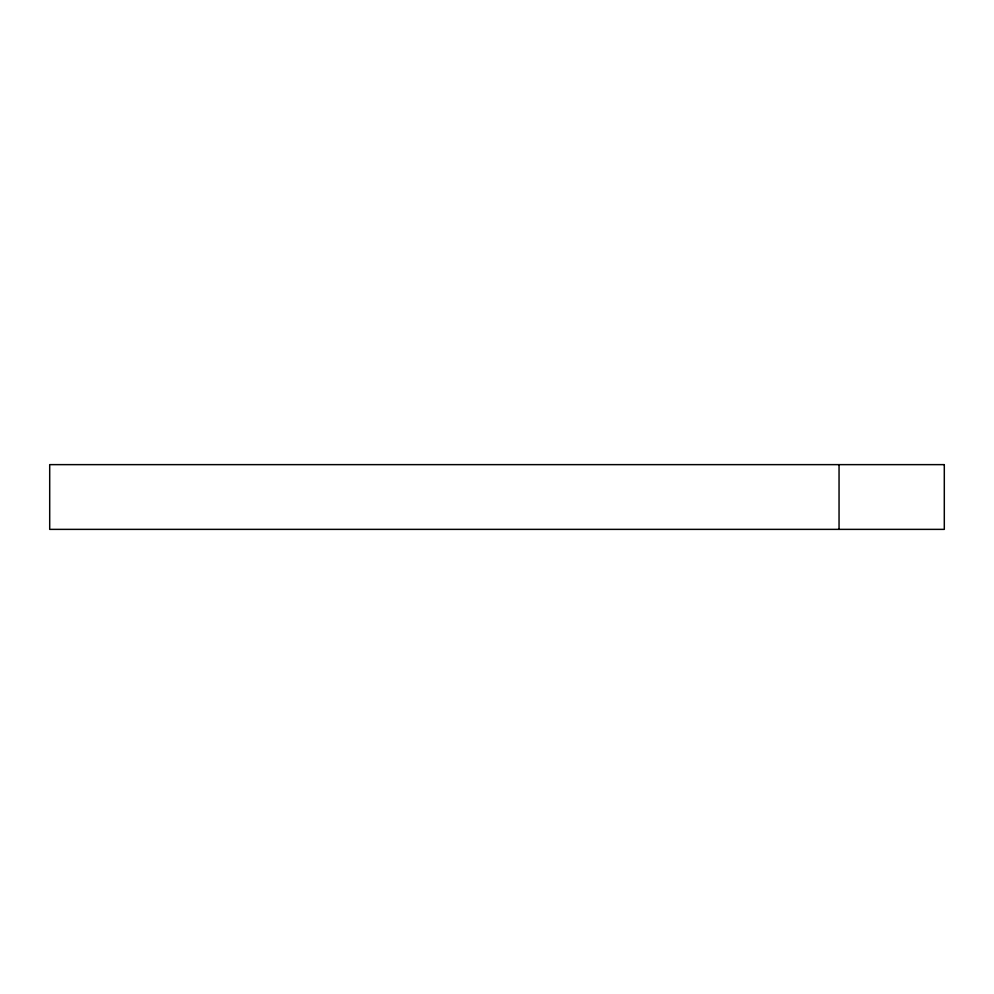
<?xml version="1.0" encoding="UTF-8"?>
<svg xmlns="http://www.w3.org/2000/svg" width="994" height="994" viewBox="0 0 994 994"><rect width="100%" height="100%" fill="white"/><g stroke="black" fill="none" stroke-linecap="round" stroke-linejoin="round"><path stroke-width="1.49" d="M839.048 464.633L839.048 529.367M944.3 464.633L49.7 464.633L49.7 529.367L944.3 529.367L944.3 464.633"/></g></svg>
